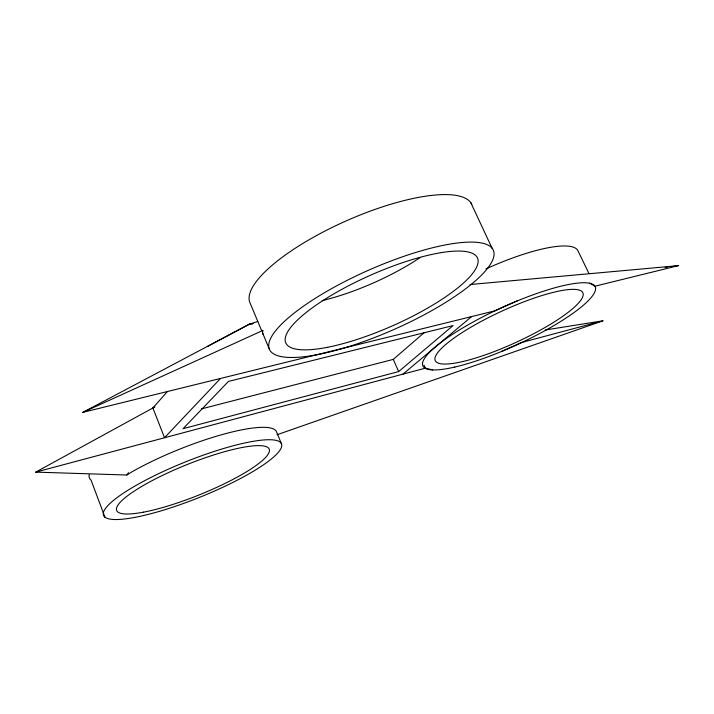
<?xml version="1.0" encoding="UTF-8"?>
<svg xmlns="http://www.w3.org/2000/svg" width="714" height="714" viewBox="0 0 714 714"><rect width="100%" height="100%" fill="white"/><g stroke="black" fill="none" stroke-linecap="round" stroke-linejoin="round"><path stroke-width="1.07" d="M269.044 348.414L262.529 332.831L262.841 330.448L261.494 330.341L249.605 301.861A121.371 36.093 -23.9 0 1 347.754 220.198A121.371 36.093 -23.9 0 1 471.847 204.382M154.724 406.989L35.7 472.124L126.869 475.024L128.449 472.713M220.456 378.536L164.532 437.709L152.867 407.953L167.612 391.326M201.393 408.917L393.289 359.392L424.473 332.412M398.644 371.575L453.051 325.575L228.444 381.419L183.07 428.686L398.644 371.575L393.289 359.392M402.991 374.1L471.481 316.686M126.869 475.024L130.832 472.489A95.703 19.858 -21.8 0 1 222.509 434.487A95.703 19.858 -21.8 0 1 276.568 431.952L281.566 444.063A95.917 19.073 -21.9 0 1 153.653 512.982A95.917 19.073 -21.9 0 1 142.3 481.95A95.917 19.073 -21.9 0 1 281.566 444.063M152.867 407.953L154.822 406.882M207.417 346.451L249.57 324.085L257.808 321.496M517.623 300.656L494.659 310.911L82.824 412.371L249.57 324.085L252.881 323.629L249.57 324.085M82.824 412.371L262.841 330.448M501.719 351.377L521.764 342.452L602.893 320.809L545.21 330.002M276.978 434.764L602.893 320.809M35.7 472.124L425.33 368.174L432.72 369.914M469.982 284.538L678.3 265.67L594.905 286.216L589.702 283.083M665.162 267.464L667.358 267.161M670.642 266.715L678.3 265.67M588.943 273.516L577.929 250.703A94.221 22.393 -24.9 0 0 485.984 268.91M470.758 202.571L492.205 248.481M424.009 365.202L425.33 368.174M104.994 517.257L91.026 480.058A95.283 21.429 -21.6 0 1 89.196 474.694M263.305 334.616A122.067 33.54 -23.9 0 1 262.529 332.831M420.412 257.406A103.941 30.881 -23.9 0 1 322.175 300.63M454.773 367.067A94.846 20.037 -24.7 0 0 594.619 292.383A94.846 20.037 -24.7 0 0 477.961 319.39A94.846 20.037 -24.7 0 0 454.773 367.067M327.744 347.254A104.833 27.587 -23.9 0 0 477.898 263.421A104.833 27.587 -23.9 0 0 339.186 290.821A104.833 27.587 -23.9 0 0 327.744 347.254M317.364 354.662A122.424 32.237 -23.9 0 0 493.695 256.995A122.424 32.237 -23.9 0 0 332.983 287.858A122.424 32.237 -23.9 0 0 317.364 354.662M143.621 512.143A82.164 16.324 -21.9 0 0 268.187 454.095A82.164 16.324 -21.9 0 0 166.79 473.364A82.164 16.324 -21.9 0 0 143.621 512.143M463.1 361.462A81.253 17.154 -24.7 0 0 582.481 297.39A81.253 17.154 -24.7 0 0 481.816 321.086A81.253 17.154 -24.7 0 0 463.1 361.462"/></g></svg>
